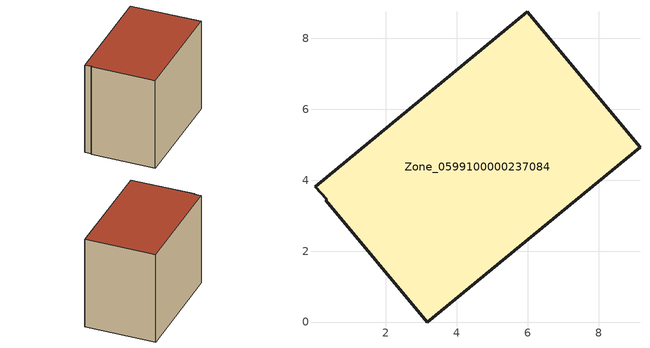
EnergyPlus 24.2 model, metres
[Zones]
Zone_0599100000237084
 floor ground (C_G): 0.35,3.47 0.03,3.82 5.99,8.74 9.17,4.93 3.17,0 0.31,3.43 z0
 wall outside (C_F): 9.17,4.93 5.99,8.74 0.03,3.82 0.35,3.47 0.31,3.43 3.17,0 9.17,4.93 z0:6.68
 roof outside (C_R): 0.03,3.82 0.35,3.47 0.31,3.43 3.17,0 9.17,4.93 5.99,8.74 z6.68
[BUILDING]
Pand.0599100000237084: North Axis=0; Terrain=City; Loads Convergence Tolerance Value=0.04; Temperature Convergence Tolerance Value=0.4; Solar Distribution=FullExterior; Maximum Number of Warmup Days=25; Minimum Number of Warmup Days=1
[Site:Location]
Rotterdam.The.Hague.AP_ZH_NLD Design_Conditions: Latitude=51.96; Longitude=4.45; Time Zone=1; Elevation=-4.5
[SITE:GROUNDTEMPERATURE:BUILDINGSURFACE]
18, 18, 18, 18, 18, 18, 18, 18, 18, 18, 18, 18
[MATERIAL] Thermal Absorptance=0.9; Solar Absorptance=0.7; Visible Absorptance=0.7
Name | Roughness | Thickness | Conductivity | Density | Specific Heat
G.TI.1946 | MediumSmooth | 0.15 | 1 | 540 | 1210
F.TI.1946 | Rough | 0.3 | 0.857143 | 1920 | 840
R.TI.1946 | MediumRough | 0.2 | 0.1 | 1500 | 1000
[CONSTRUCTION]
C_G: G.TI.1946
C_F: F.TI.1946
C_R: R.TI.1946
[ZONE]
Zone_0599100000237084: Type=1; Multiplier=1; Ceiling Height=Autocalculate; Volume=Autocalculate; Floor Area=autocalculate; Part of Total Floor Area=Yes
[ZONEINFILTRATION:DESIGNFLOWRATE]
Infil_Zone_0599100000237084: Zone or ZoneList or Space or SpaceList=Zone_0599100000237084; Schedule=AlwaysOn; Design Flow Rate Calculation Method=Flow/Area; Flow Rate per Floor Area=0.003; Constant Term Coefficient=1; Temperature Term Coefficient=0; Velocity Term Coefficient=0; Velocity Squared Term Coefficient=0
[HVACTEMPLATE:ZONE:IDEALLOADSAIRSYSTEM]
Zone_0599100000237084: Maximum Heating Supply Air Temperature=50; Minimum Cooling Supply Air Temperature=13; Maximum Heating Supply Air Humidity Ratio=0.0156; Minimum Cooling Supply Air Humidity Ratio=0.0077; Heating Limit=NoLimit; Cooling Limit=NoLimit; Dehumidification Control Type=ConstantSensibleHeatRatio; Cooling Sensible Heat Ratio=0.7; Dehumidification Setpoint=60; Humidification Control Type=None; Humidification Setpoint=30; Outdoor Air Method=None; Outdoor Air Flow Rate per Person=0.00944; Outdoor Air Flow Rate per Zone Floor Area=0; Outdoor Air Flow Rate per Zone=0; Demand Controlled Ventilation Type=None; Outdoor Air Economizer Type=NoEconomizer; Heat Recovery Type=None; Sensible Heat Recovery Effectiveness=0.7; Latent Heat Recovery Effectiveness=0.65
[ZONECONTROL:THERMOSTAT]
ThermostatControl_Zone_0599100000237084: Zone or ZoneList=Zone_0599100000237084; Control Type Schedule=DualSetpointControlType; Control 1=Thermostat_Zone_0599100000237084; Temperature Difference Between Cutout And Setpoint=0
[THERMOSTATSETPOINT:DUALSETPOINT]
Thermostat_Zone_0599100000237084: Heating Setpoint Temperature Schedule=HeatingSetpoint_Zone_0599100000237084; Cooling Setpoint Temperature Schedule=CoolingSetpoint_Zone_0599100000237084
[SCHEDULE:COMPACT]
HeatingSetpoint_Zone_0599100000237084: Through: 12/31, For: AllDays, Until: 24:00, 21
CoolingSetpoint_Zone_0599100000237084: Through: 12/31, For: AllDays, Until: 24:00, 24
DualSetpointControlType: Through: 12/31, For: AllDays, Until: 24:00, 4
AlwaysOn: Through: 12/31, For: AllDays, Until: 24:00, 1
